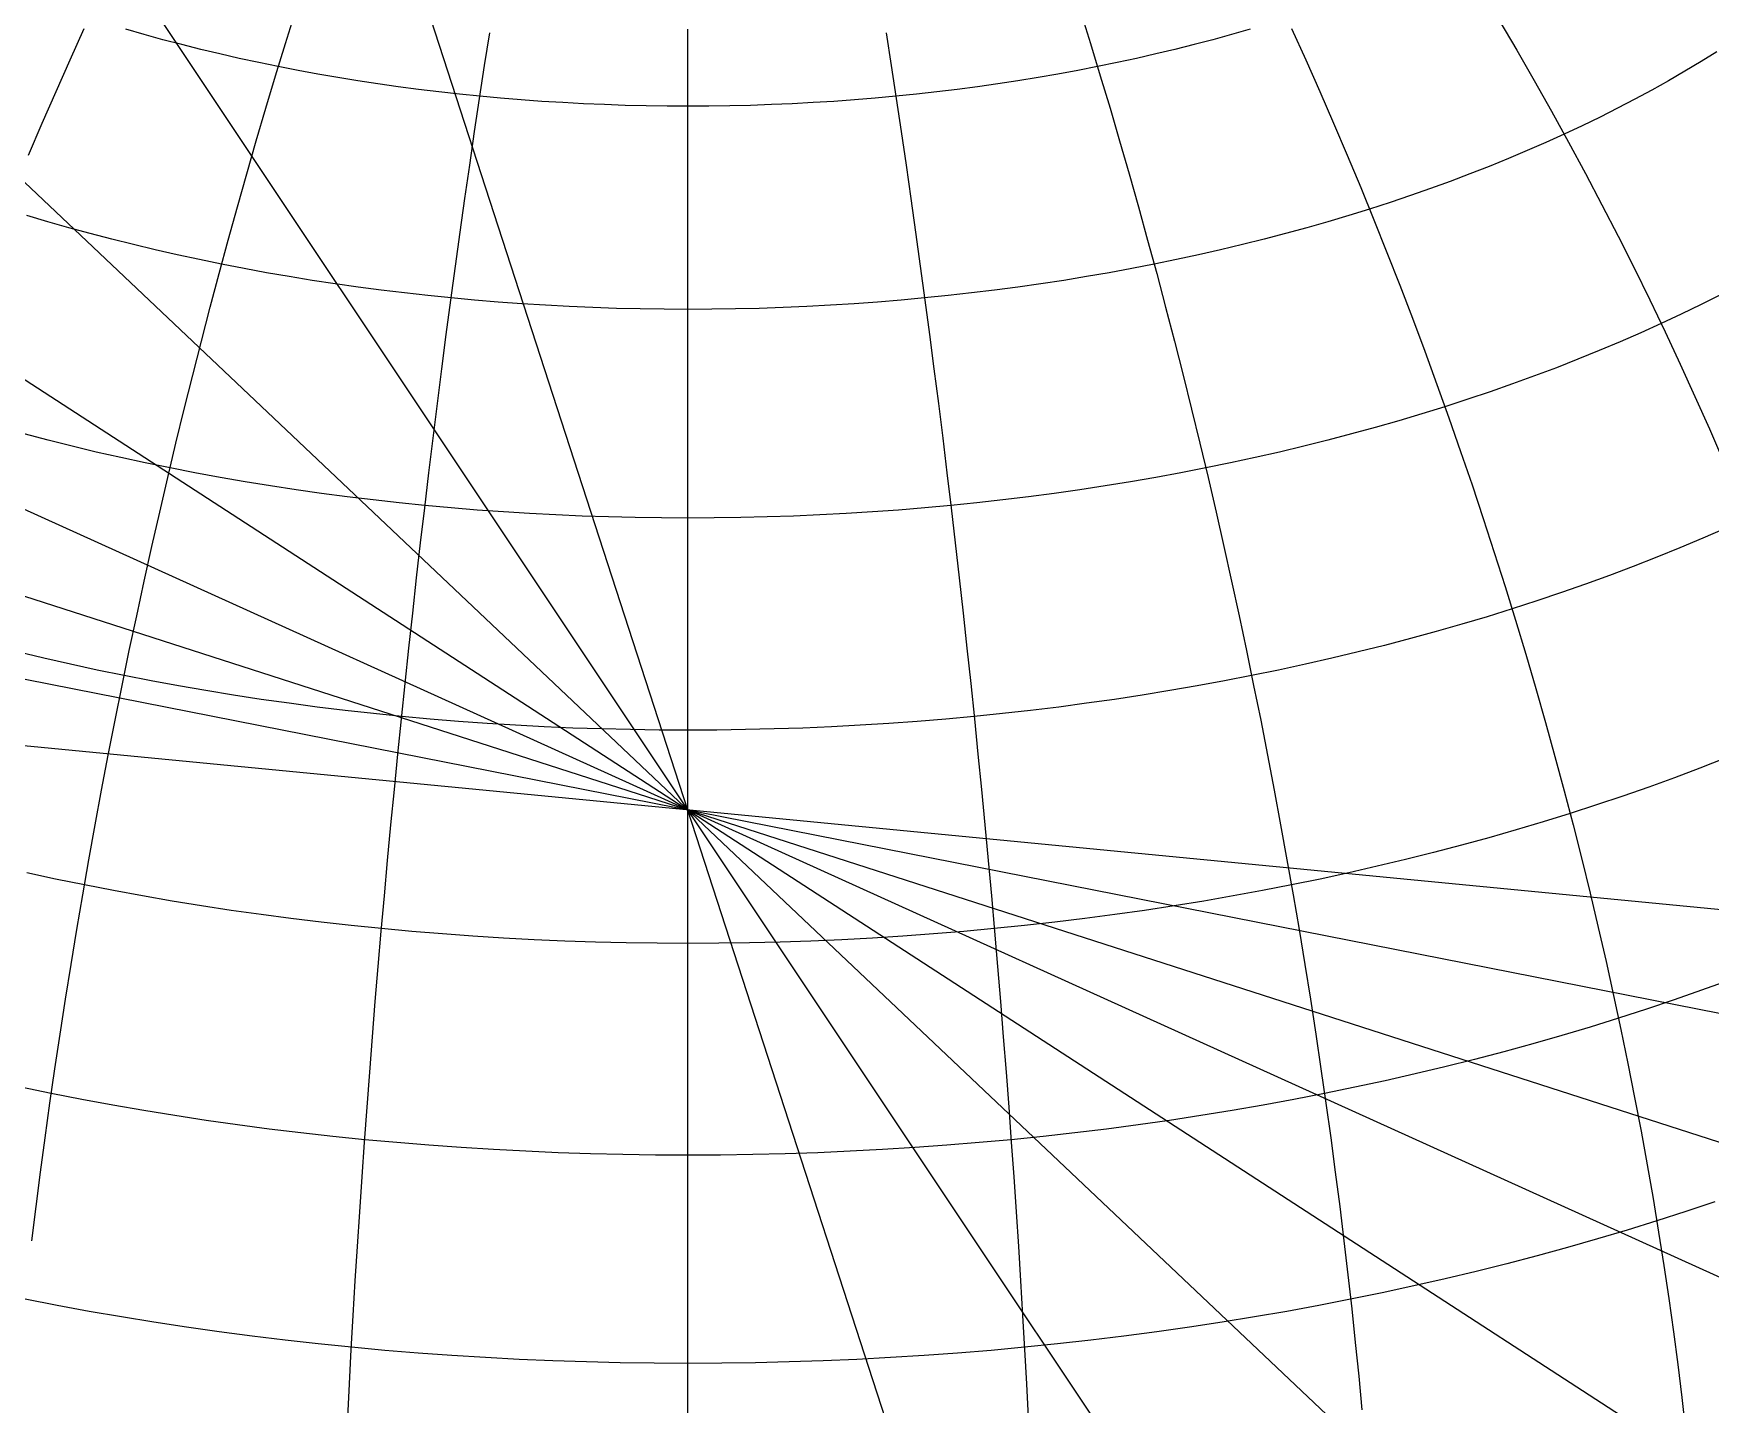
# Model space of a CAD drawing. Header units: millimetres. Extents: x -85 to 85, y -85 to 85.
# Drawn here: x -27.3 to 42.7, y -24.2 to 33 of the extents above; entities that cross this region are included whole.
import ezdxf

# ---------------------------------------------------------------- set-up
doc = ezdxf.new("R2010")
doc.units = ezdxf.units.MM
doc.layers.add('CUT_OUTER', color=1, linetype='Continuous')
doc.layers.add('ENGRAVE_FINE', color=8, linetype='Continuous')

msp = doc.modelspace()

# ---------------------------------------------------------------- linework, layer by layer
at = {"layer": 'CUT_OUTER'}
msp.add_circle((0, 0), 85, dxfattribs=at)
at = {"layer": 'ENGRAVE_FINE'}
for points in [[(14.7581, -44.8376), (-14.7601, 46.0831)], [(29.0694, -42.9981), (-29.0714, 44.2405)], [(42.4971, -39.6229), (-42.4993, 40.8644)], [(54.6324, -34.8597), (-54.6364, 36.1018)], [(-27.3671, -17.3576), (-27.1917, -15.9297), (-27.0081, -14.4971), (-26.8162, -13.06), (-26.6162, -11.6189), (-26.4081, -10.1743), (-26.1919, -8.7266), (-25.9677, -7.2762), (-25.7357, -5.8236), (-25.4958, -4.3693), (-25.2481, -2.9136), (-24.9927, -1.457), (-24.7297, 0), (-24.4592, 1.457), (-24.1813, 2.9136), (-23.8959, 4.3693), (-23.6033, 5.8236), (-23.3035, 7.2762), (-22.9967, 8.7266), (-22.6828, 10.1743), (-22.3619, 11.6189), (-22.0343, 13.06), (-21.7, 14.4971), (-21.359, 15.9297), (-21.0116, 17.3576), (-20.6577, 18.7801), (-20.2976, 20.1969), (-19.9313, 21.6076), (-19.5589, 23.0117), (-19.1805, 24.4087), (-18.7963, 25.7984), (-18.4064, 27.1802), (-18.0109, 28.5537), (-17.6099, 29.9185), (-17.2035, 31.2741), (-16.7919, 32.6203), (-16.3751, 33.9565)], [(16.3751, 33.9565), (16.7919, 32.6203), (17.2035, 31.2741), (17.6099, 29.9185), (18.0109, 28.5537), (18.4064, 27.1802), (18.7963, 25.7984), (19.1805, 24.4087), (19.5589, 23.0117), (19.9313, 21.6076), (20.2976, 20.1969), (20.6577, 18.7801), (21.0116, 17.3576), (21.359, 15.9297), (21.7, 14.4971), (22.0343, 13.06), (22.3619, 11.6189), (22.6828, 10.1743), (22.9967, 8.7266), (23.3035, 7.2762), (23.6033, 5.8236), (23.8959, 4.3693), (24.1813, 2.9136), (24.4592, 1.457), (24.7297, 0)], [(33.8325, 33.607), (34.576, 32.3441), (35.3091, 31.0713), (36.0314, 29.7891), (36.7427, 28.4978), (37.4428, 27.1978), (38.1316, 25.8895), (38.8087, 24.5733), (39.474, 23.2497), (40.1272, 21.919), (40.7683, 20.5815), (41.3969, 19.2379), (42.0129, 17.8883), (42.6161, 16.5333), (43.2064, 15.1733)], [(-27.508, 27.9529), (-26.9384, 29.289), (-26.3606, 30.6161), (-25.7748, 31.934), (-25.1811, 33.2421)], [(23.4556, 33.2127), (22.6822, 32.9915), (21.9018, 32.7776), (21.1147, 32.5714), (20.3213, 32.3727), (19.5216, 32.1816), (18.716, 31.9982), (17.9047, 31.8226), (17.0879, 31.6548), (16.266, 31.4949), (15.439, 31.3428), (14.6074, 31.1987), (13.7713, 31.0626), (12.9311, 30.9346), (12.0868, 30.8146), (11.2389, 30.7028), (10.3876, 30.599), (9.5332, 30.5035), (8.6758, 30.4162), (7.8157, 30.3371), (6.9533, 30.2663), (6.0888, 30.2037), (5.2224, 30.1495), (4.3545, 30.1036), (3.4852, 30.066), (2.6148, 30.0367), (1.7436, 30.0158), (0.872, 30.0033), (0, 29.9991), (-0.872, 30.0033), (-1.7436, 30.0158), (-2.6148, 30.0367), (-3.4852, 30.066), (-4.3545, 30.1036), (-5.2224, 30.1495), (-6.0888, 30.2037), (-6.9533, 30.2663), (-7.8157, 30.3371), (-8.6758, 30.4162), (-9.5332, 30.5035), (-10.3876, 30.599), (-11.2389, 30.7028), (-12.0868, 30.8146), (-12.9311, 30.9346), (-13.7713, 31.0626), (-14.6074, 31.1987), (-15.439, 31.3428), (-16.266, 31.4949), (-17.0879, 31.6548), (-17.9047, 31.8226), (-18.716, 31.9982), (-19.5216, 32.1816), (-20.3213, 32.3727), (-21.1147, 32.5714), (-21.9018, 32.7776), (-22.6822, 32.9915), (-23.4556, 33.2127)], [(-14.1931, -24.7382), (-14.1203, -23.3223), (-14.0431, -21.8992), (-13.9616, -20.4695), (-13.8759, -19.0336), (-13.786, -17.5919), (-13.6919, -16.1448), (-13.5936, -14.6927), (-13.4911, -13.2363), (-13.3846, -11.7757), (-13.274, -10.3116), (-13.1593, -8.8444), (-13.0406, -7.3744), (-12.918, -5.9022), (-12.7914, -4.4283), (-12.6609, -2.9529), (-12.5266, -1.4767), (-12.3884, 0), (-12.2465, 1.4767), (-12.1008, 2.9529), (-11.9515, 4.4283), (-11.7985, 5.9022), (-11.6419, 7.3744), (-11.4818, 8.8444), (-11.3182, 10.3116), (-11.1511, 11.7757), (-10.9806, 13.2363), (-10.8068, 14.6927), (-10.6297, 16.1448), (-10.4494, 17.5919), (-10.2658, 19.0336), (-10.0792, 20.4695), (-9.8895, 21.8992), (-9.6967, 23.3223), (-9.501, 24.7382), (-9.3025, 26.1466), (-9.101, 27.547), (-8.8969, 28.9391), (-8.69, 30.3223), (-8.4804, 31.6963), (-8.2683, 33.0606)], [(0, -24.8516), (0, -23.4292), (0, -21.9996), (0, -20.5634), (0, -19.1208), (0, -17.6725), (0, -16.2188), (0, -14.7601), (0, -13.2969), (0, -11.8297), (0, -10.3589), (0, -8.8849), (0, -7.4082), (0, -5.9293), (0, -4.4486), (0, -2.9665), (0, -1.4835), (0, 0), (0, 1.4835), (0, 2.9665), (0, 4.4486), (0, 5.9293), (0, 7.4082), (0, 8.8849), (0, 10.3589), (0, 11.8297), (0, 13.2969), (0, 14.7601), (0, 16.2188), (0, 17.6725), (0, 19.1208), (0, 20.5634), (0, 21.9996), (0, 23.4292), (0, 24.8516), (0, 26.2664), (0, 27.6733), (0, 29.0717), (0, 30.4613), (0, 31.8416), (0, 33.2121)], [(8.2683, 33.0606), (8.4804, 31.6963), (8.69, 30.3223), (8.8969, 28.9391), (9.101, 27.547), (9.3025, 26.1466), (9.501, 24.7382), (9.6967, 23.3223), (9.8895, 21.8992), (10.0792, 20.4695), (10.2658, 19.0336), (10.4494, 17.5919), (10.6297, 16.1448), (10.8068, 14.6927), (10.9806, 13.2363), (11.1511, 11.7757), (11.3182, 10.3116), (11.4818, 8.8444), (11.6419, 7.3744), (11.7985, 5.9022), (11.9515, 4.4283), (12.1008, 2.9529), (12.2465, 1.4767), (12.3884, 0)], [(25.1811, 33.2421), (25.7748, 31.934), (26.3606, 30.6161), (26.9384, 29.289), (27.508, 27.9529), (28.0693, 26.6083), (28.6219, 25.2556), (29.1659, 23.8952), (29.7009, 22.5275), (30.2269, 21.153), (30.7437, 19.772), (31.2512, 18.385), (31.7491, 16.9924), (32.2374, 15.5946), (32.7158, 14.192), (33.1843, 12.7852), (33.6426, 11.3744), (34.0907, 9.9602), (34.5284, 8.543), (34.9557, 7.1231), (35.3722, 5.7011), (35.778, 4.2774), (36.1729, 2.8523), (36.5568, 1.4264), (36.9295, 0)], [(42.9249, 32.2711), (42.2672, 31.8626), (41.5965, 31.4604), (40.9132, 31.0647), (40.2175, 30.6757), (39.5095, 30.2933), (38.7894, 29.9178), (38.0575, 29.5493), (37.3141, 29.1879), (36.5593, 28.8336), (35.7933, 28.4867), (35.0164, 28.1471), (34.2289, 27.815), (33.4309, 27.4906), (32.6228, 27.1738), (31.8047, 26.8648), (30.9769, 26.5638), (30.1397, 26.2707), (29.2934, 25.9857), (28.4381, 25.7088), (27.5741, 25.4402), (26.7017, 25.1799), (25.8212, 24.9281), (24.9328, 24.6847), (24.0369, 24.4498), (23.1336, 24.2236), (22.2233, 24.0061), (21.3062, 23.7974), (20.3826, 23.5975), (19.4528, 23.4064), (18.517, 23.2243), (17.5757, 23.0513), (16.629, 22.8872), (15.6772, 22.7323), (14.7206, 22.5865), (13.7596, 22.45), (12.7943, 22.3226), (11.8252, 22.2046), (10.8525, 22.0958), (9.8764, 21.9964), (8.8974, 21.9064), (7.9156, 21.8258), (6.9315, 21.7546), (5.9452, 21.6928), (4.9571, 21.6405), (3.9675, 21.5977), (2.9767, 21.5644), (1.9849, 21.5406), (0.9926, 21.5263), (0, 21.5216), (-0.9926, 21.5263), (-1.9849, 21.5406), (-2.9767, 21.5644), (-3.9675, 21.5977), (-4.9571, 21.6405), (-5.9452, 21.6928), (-6.9315, 21.7546), (-7.9156, 21.8258), (-8.8974, 21.9064), (-9.8764, 21.9964), (-10.8525, 22.0958), (-11.8252, 22.2046), (-12.7943, 22.3226), (-13.7596, 22.45), (-14.7206, 22.5865), (-15.6772, 22.7323), (-16.629, 22.8872), (-17.5757, 23.0513), (-18.517, 23.2243), (-19.4528, 23.4064), (-20.3826, 23.5975), (-21.3062, 23.7974), (-22.2233, 24.0061), (-23.1336, 24.2236), (-24.0369, 24.4498), (-24.9328, 24.6847), (-25.8212, 24.9281), (-26.7017, 25.1799), (-27.5741, 25.4402)], [(59.9743, 0), (60.4077, -1.3456), (60.8227, -2.6908), (61.2191, -4.0352), (61.5969, -5.3784), (61.9559, -6.7199), (62.2961, -8.0594), (62.6173, -9.3964), (62.9194, -10.7306), (63.2023, -12.0614), (63.466, -13.3887), (63.7104, -14.7118), (63.9354, -16.0304), (64.1408, -17.3442), (64.3268, -18.6527), (64.4931, -19.9555), (64.6398, -21.2522), (64.7669, -22.5425), (64.8741, -23.8259), (64.9617, -25.102), (65.0294, -26.3705), (65.0773, -27.631), (65.1054, -28.883), (-65.1137, 30.1262)], [(69.928, 0), (70.3187, -1.3047), (70.688, -2.609), (71.0357, -3.9125), (71.3618, -5.2149), (71.6662, -6.5156), (71.9487, -7.8143), (72.2093, -9.1107), (72.4479, -10.4043), (72.6645, -11.6947), (72.8589, -12.9816), (73.0311, -14.2645), (73.1811, -15.5431), (73.3088, -16.8169), (73.4141, -18.0856), (73.4971, -19.3488), (73.5577, -20.6061), (73.5959, -21.8571), (73.6117, -23.1015), (-73.6051, 24.3388)], [(43.08, 22.1333), (42.2672, 21.724), (41.4415, 21.3226), (40.6032, 20.9291), (39.7525, 20.5438), (38.8897, 20.1666), (38.015, 19.7978), (37.1288, 19.4375), (36.2313, 19.0857), (35.3227, 18.7426), (34.4034, 18.4082), (33.4736, 18.0827), (32.5336, 17.7662), (31.5837, 17.4587), (30.6241, 17.1604), (29.6553, 16.8713), (28.6774, 16.5916), (27.6907, 16.3212), (26.6957, 16.0604), (25.6925, 15.8092), (24.6814, 15.5676), (23.6629, 15.3358), (22.6371, 15.1138), (21.6045, 14.9016), (20.5653, 14.6994), (19.5198, 14.5072), (18.4683, 14.325), (17.4113, 14.1529), (16.3489, 13.991), (15.2816, 13.8394), (14.2096, 13.6979), (13.1332, 13.5668), (12.0529, 13.446), (10.9689, 13.3356), (9.8815, 13.2356), (8.7912, 13.1461), (7.6982, 13.067), (6.6028, 12.9984), (5.5054, 12.9404), (4.4063, 12.8928), (3.3059, 12.8559), (2.2045, 12.8294), (1.1024, 12.8136), (0, 12.8083), (-1.1024, 12.8136), (-2.2045, 12.8294), (-3.3059, 12.8559), (-4.4063, 12.8928), (-5.5054, 12.9404), (-6.6028, 12.9984), (-7.6982, 13.067), (-8.7912, 13.1461), (-9.8815, 13.2356), (-10.9689, 13.3356), (-12.0529, 13.446), (-13.1332, 13.5668), (-14.2096, 13.6979), (-15.2816, 13.8394), (-16.3489, 13.991), (-17.4113, 14.1529), (-18.4683, 14.325), (-19.5198, 14.5072), (-20.5653, 14.6994), (-21.6045, 14.9016), (-22.6371, 15.1138), (-23.6629, 15.3358), (-24.6814, 15.5676), (-25.6925, 15.8092), (-26.6957, 16.0604), (-27.6907, 16.3212)], [(77.9266, 0), (78.2206, -1.2704), (78.4909, -2.5404), (78.7372, -3.8096), (78.9595, -5.0777), (79.1578, -6.3442), (79.332, -7.6087), (79.482, -8.871), (79.6078, -10.1306), (79.7094, -11.387), (79.7867, -12.64), (79.8396, -13.8892), (79.8683, -15.1341), (-79.8726, 16.3744)], [(43.2761, 12.3758), (42.3369, 11.9653), (41.3847, 11.5638), (40.4199, 11.1715), (39.4428, 10.7885), (38.4537, 10.4149), (37.4529, 10.0509), (36.4407, 9.6966), (35.4173, 9.352), (34.3832, 9.0173), (33.3386, 8.6925), (32.2839, 8.3778), (31.2193, 8.0733), (30.1452, 7.779), (29.062, 7.4951), (27.9698, 7.2216), (26.8692, 6.9586), (25.7604, 6.7062), (24.6437, 6.4645), (23.5195, 6.2335), (22.3882, 6.0134), (21.25, 5.8041), (20.1054, 5.6058), (18.9546, 5.4185), (17.7981, 5.2422), (16.6361, 5.0771), (15.4691, 4.9231), (14.2973, 4.7804), (13.1213, 4.6489), (11.9412, 4.5287), (10.7574, 4.4199), (9.5704, 4.3224), (8.3805, 4.2363), (7.1881, 4.1617), (5.9934, 4.0984), (4.7969, 4.0467), (3.599, 4.0064), (2.3999, 3.9777), (1.2001, 3.9604), (0, 3.9547), (-1.2001, 3.9604), (-2.3999, 3.9777), (-3.599, 4.0064), (-4.7969, 4.0467), (-5.9934, 4.0984), (-7.1881, 4.1617), (-8.3805, 4.2363), (-9.5704, 4.3224), (-10.7574, 4.4199), (-11.9412, 4.5287), (-13.1213, 4.6489), (-14.2973, 4.7804), (-15.4691, 4.9231), (-16.6361, 5.0771), (-17.7981, 5.2422), (-18.9546, 5.4185), (-20.1054, 5.6058), (-21.25, 5.8041), (-22.3882, 6.0134), (-23.5195, 6.2335), (-24.6437, 6.4645), (-25.7604, 6.7062), (-26.8692, 6.9586), (-27.9698, 7.2216)], [(83.168, 0), (83.3211, -1.2475), (83.4488, -2.4946), (83.5511, -3.7409), (83.628, -4.9861), (83.6794, -6.2297), (83.7053, -7.4715), (-83.7057, 8.711)], [(43.2681, 2.7831), (42.2222, 2.3731), (41.1634, 1.9732), (40.0921, 1.5836), (39.0085, 1.2042), (37.9131, 0.8353), (36.8061, 0.477), (35.6879, 0.1294), (34.5588, -0.2075), (33.4192, -0.5335), (32.2694, -0.8485), (31.1098, -1.1524), (29.9408, -1.4452), (28.7626, -1.7267), (27.5756, -1.9969), (26.3802, -2.2556), (25.1768, -2.5028), (23.9658, -2.7385), (22.7474, -2.9625), (21.5221, -3.1748), (20.2903, -3.3753), (19.0522, -3.564), (17.8084, -3.7408), (16.5591, -3.9056), (15.3048, -4.0584), (14.0459, -4.1991), (12.7826, -4.3278), (11.5155, -4.4443), (10.2448, -4.5486), (8.9711, -4.6408), (7.6946, -4.7207), (6.4157, -4.7884), (5.1349, -4.8438), (3.8526, -4.8869), (2.569, -4.9177), (1.2847, -4.9361), (0, -4.9423), (-1.2847, -4.9361), (-2.569, -4.9177), (-3.8526, -4.8869), (-5.1349, -4.8438), (-6.4157, -4.7884), (-7.6946, -4.7207), (-8.9711, -4.6408), (-10.2448, -4.5486), (-11.5155, -4.4443), (-12.7826, -4.3278), (-14.0459, -4.1991), (-15.3048, -4.0584), (-16.5591, -3.9056), (-17.8084, -3.7408), (-19.0522, -3.564), (-20.2903, -3.3753), (-21.5221, -3.1748), (-22.7474, -2.9625), (-23.9658, -2.7385), (-25.1768, -2.5028), (-26.3802, -2.2556), (-27.5756, -1.9969)], [(12.3884, 0), (12.5266, -1.4767), (12.6609, -2.9529), (12.7914, -4.4283), (12.918, -5.9022), (13.0406, -7.3744), (13.1593, -8.8444), (13.274, -10.3116), (13.3846, -11.7757), (13.4911, -13.2363), (13.5936, -14.6927), (13.6919, -16.1448), (13.786, -17.5919), (13.8759, -19.0336), (13.9616, -20.4695), (14.0431, -21.8992), (14.1203, -23.3223), (14.1931, -24.7382)], [(24.7297, 0), (24.9927, -1.457), (25.2481, -2.9136), (25.4958, -4.3693), (25.7357, -5.8236), (25.9677, -7.2762), (26.1919, -8.7266), (26.4081, -10.1743), (26.6162, -11.6189), (26.8162, -13.06), (27.0081, -14.4971), (27.1917, -15.9297), (27.3671, -17.3576), (27.5341, -18.7801), (27.6927, -20.1969), (27.8429, -21.6076), (27.9846, -23.0117), (28.1178, -24.4087)], [(36.9295, 0), (37.291, -1.4264), (37.6411, -2.8523), (37.9798, -4.2774), (38.3068, -5.7011), (38.6223, -7.1231), (38.9259, -8.543), (39.2177, -9.9602), (39.4976, -11.3744), (39.7654, -12.7852), (40.0211, -14.192), (40.2646, -15.5946), (40.4959, -16.9924), (40.7148, -18.385), (40.9213, -19.772), (41.1154, -21.153), (41.2969, -22.5275), (41.4658, -23.8952), (41.6221, -25.2556)], [(43.4221, -6.4901), (42.292, -6.9012), (41.149, -7.3013), (39.9934, -7.6904), (38.8257, -8.0684), (37.6461, -8.4351), (36.4551, -8.7905), (35.253, -9.1344), (34.0401, -9.4667), (32.8169, -9.7873), (31.5837, -10.0961), (30.3408, -10.3931), (29.0887, -10.678), (27.8278, -10.951), (26.5583, -11.2118), (25.2808, -11.4604), (23.9956, -11.6967), (22.7031, -11.9206), (21.4036, -12.1322), (20.0977, -12.3312), (18.7856, -12.5176), (17.4678, -12.6915), (16.1446, -12.8527), (14.8166, -13.0012), (13.484, -13.1369), (12.1473, -13.2598), (10.807, -13.3699), (9.4633, -13.4671), (8.1168, -13.5514), (6.7678, -13.6228), (5.4167, -13.6812), (4.064, -13.7266), (2.71, -13.7591), (1.3552, -13.7786), (0, -13.7851), (-1.3552, -13.7786), (-2.71, -13.7591), (-4.064, -13.7266), (-5.4167, -13.6812), (-6.7678, -13.6228), (-8.1168, -13.5514), (-9.4633, -13.4671), (-10.807, -13.3699), (-12.1473, -13.2598), (-13.484, -13.1369), (-14.8166, -13.0012), (-16.1446, -12.8527), (-17.4678, -12.6915), (-18.7856, -12.5176), (-20.0977, -12.3312), (-21.4036, -12.1322), (-22.7031, -11.9206), (-23.9956, -11.6967), (-25.2808, -11.4604), (-26.5583, -11.2118), (-27.8278, -10.951)], [(42.8386, -15.7269), (41.6356, -16.132), (40.4199, -16.5255), (39.1919, -16.9072), (37.952, -17.2772), (36.7005, -17.6352), (35.4378, -17.9811), (34.1644, -18.3149), (32.8805, -18.6364), (31.5866, -18.9456), (30.2831, -19.2423), (28.9704, -19.5264), (27.6488, -19.7979), (26.3189, -20.0567), (24.9809, -20.3027), (23.6353, -20.5359), (22.2825, -20.7561), (20.9229, -20.9633), (19.5569, -21.1574), (18.185, -21.3384), (16.8075, -21.5062), (15.425, -21.6607), (14.0377, -21.802), (12.6461, -21.93), (11.2507, -22.0446), (9.8519, -22.1458), (8.4501, -22.2336), (7.0457, -22.3079), (5.6391, -22.3687), (4.2308, -22.416), (2.8213, -22.4498), (1.4108, -22.4701), (0, -22.4769), (-1.4108, -22.4701), (-2.8213, -22.4498), (-4.2308, -22.416), (-5.6391, -22.3687), (-7.0457, -22.3079), (-8.4501, -22.2336), (-9.8519, -22.1458), (-11.2507, -22.0446), (-12.6461, -21.93), (-14.0377, -21.802), (-15.425, -21.6607), (-16.8075, -21.5062), (-18.185, -21.3384), (-19.5569, -21.1574), (-20.9229, -20.9633), (-22.2825, -20.7561), (-23.6353, -20.5359), (-24.9809, -20.3027), (-26.3189, -20.0567), (-27.6488, -19.7979)]]:
    msp.add_lwpolyline(points, dxfattribs=at)

doc.saveas('drawing.dxf')
